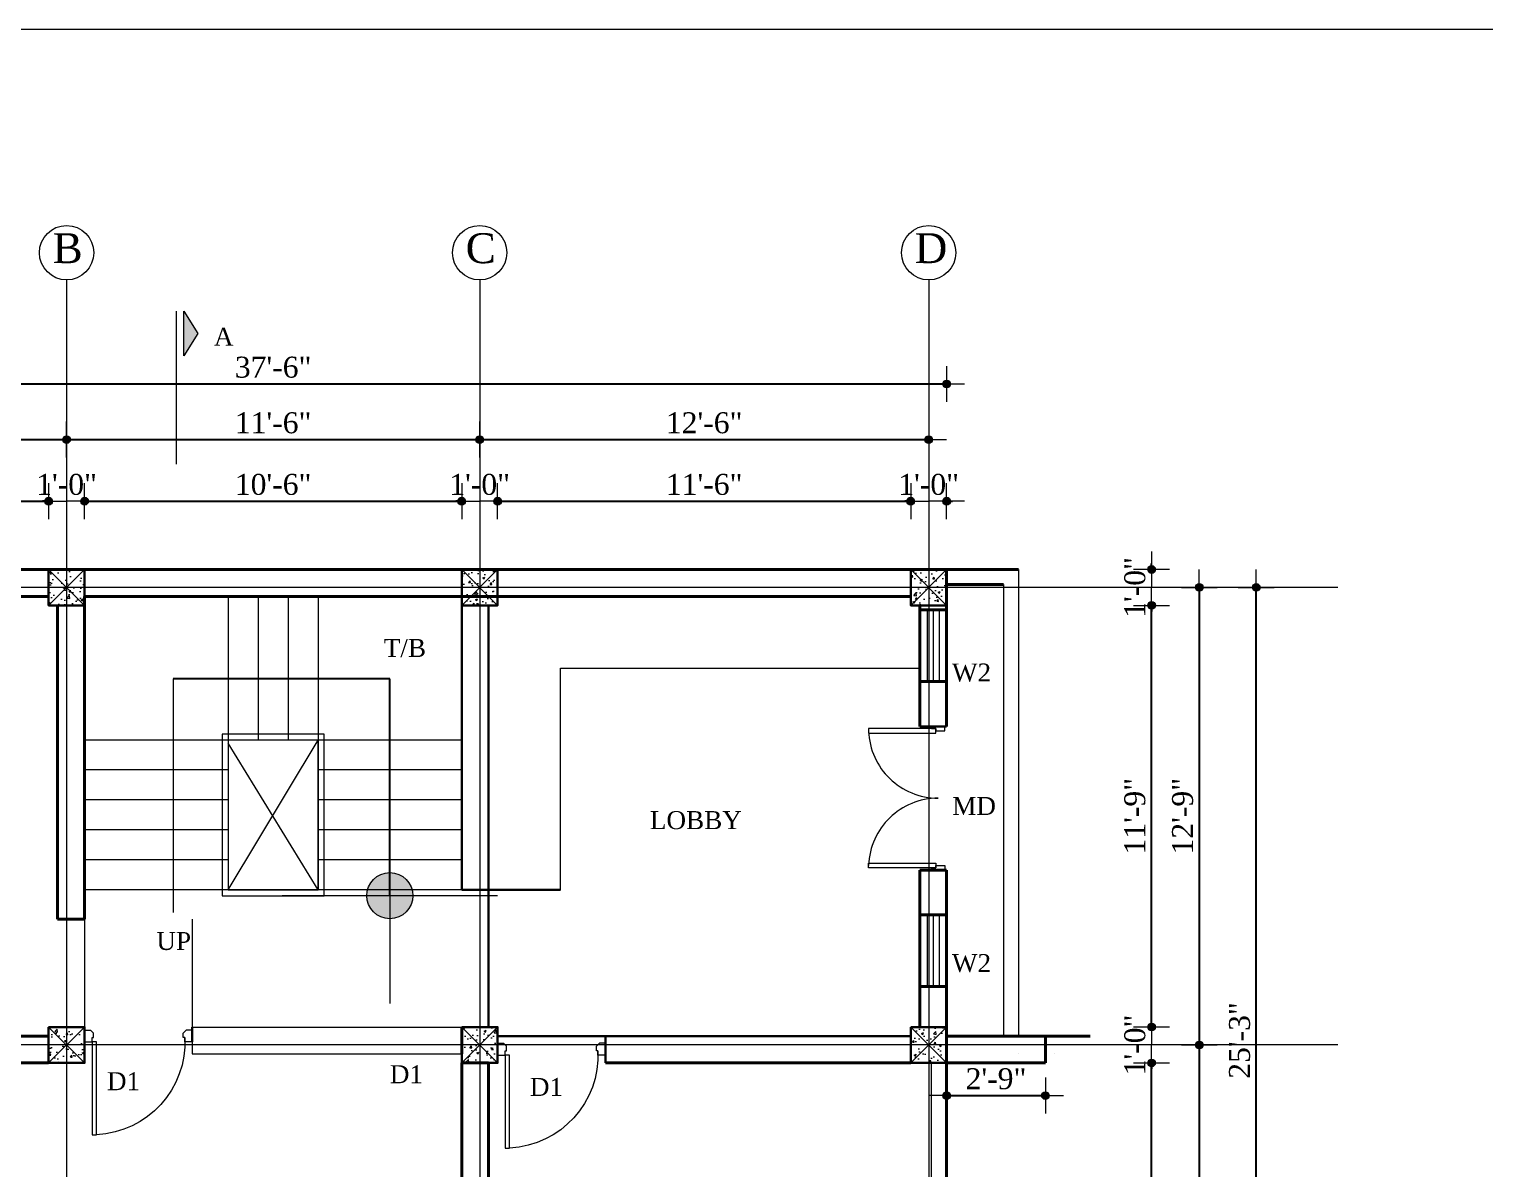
# Model space of a CAD drawing. Header units: feet. Extents: x 28652 to 66086, y -6769 to -640.
# Drawn here: x 63826.3 to 64312.7, y -1071.7 to -690.9 of the extents above; entities that cross this region are included whole.
import ezdxf

# ---------------------------------------------------------------- set-up
doc = ezdxf.new("R2010")
doc.units = ezdxf.units.FT
doc.header["$LTSCALE"] = 50
doc.header["$MEASUREMENT"] = 0
doc.header["$PDMODE"] = 34
doc.linetypes.add('PROYECCION', pattern=[19.05, 12.7, -6.35])
for name, color, linetype, lineweight in [('DIMENSION', 142, 'Continuous', 13), ('SES- Door&Window', 21, 'Continuous', 15), ('SES-DIMENSION', 142, 'Continuous', 13), ('SES-Elevation', 4, 'Continuous', 15), ('SES-Furniture', 45, 'Continuous', 5), ('SES-HACTH', 8, 'Continuous', 13), ('SES-Leader', 2, 'Continuous', 15), ('SES-REBARS', 1, 'Continuous', 40), ('SES-Set Back Line', 2, 'Continuous', 15), ('SES-Staircase', 134, 'Continuous', 13), ('SES-TEXT', 3, 'Continuous', 20), ('SES-Wall Plan', 6, 'Continuous', 30)]:
    doc.layers.add(name, color=color, linetype=linetype, lineweight=lineweight)
doc.styles.add('7 INCH', font='times.ttf', dxfattribs={"height": 7})
doc.styles.add('SES-ARAIL', font='times.ttf', dxfattribs={"height": 6})
doc.linetypes.add('ZIGZAG', pattern='A,0.0001,-0.2,[131,ltypeshp.shx,S=0.2,R=0,X=-0.2,Y=0],-0.4,[131,ltypeshp.shx,S=0.2,R=180,X=0.2,Y=0],-0.2', length=0.8001)
doc.dimstyles.new('7 INCH', dxfattribs={"dimscale": 0, "dimtxt": 7, "dimasz": 1, "dimexe": 2, "dimexo": 9, "dimgap": 2, "dimtad": 1, "dimdec": 0, "dimzin": 3, "dimdsep": 46, "dimlunit": 4, "dimtxsty": '7 INCH', "dimblk": 'DIM', "dimcen": 3, "dimdle": 3, "dimse1": 1, "dimse2": 1, "dimclrd": 256, "dimclre": 256, "dimclrt": 7, "dimadec": 1, "dimazin": 2, "dimtfac": 1, "dimtdec": 0, "dimtix": 1, "dimtofl": 0, "dimtmove": 2, "dimatfit": 3, "dimldrblk": 'DIM', "dimfxl": 2, "dimfrac": 2, "dimtolj": 2, "dimtzin": 0, "dimarcsym": 0})

# ---------------------------------------------------------------- blocks, each defined once
blk = doc.blocks.new('c11')
at = {"layer": 'SES-HACTH', "linetype": 'ByBlock'}
h = blk.add_hatch(dxfattribs=at)
h.set_pattern_fill('AR-CONC', color=256)
h.set_pattern_definition([(50, (-20422.33, 19414.4167), (7.1726018, -0.6275213), [0.75, -8.25]), (355, (-20422.33, 19414.417), (-1.3875133, 7.5219213), [0.6, -6.6]), (100.451444, (-20421.732, 19414.3644), (5.7850885, 6.8943999), [0.637402, -7.0114211]), (46.1842, (-20422.33, 19416.417), (10.6724133, -1.6551928), [1.125, -12.375]), (96.635635, (-20421.441, 19416.279), (9.3466195, 9.741186), [0.9561034, -10.5171376]), (351.184164, (-20422.33, 19416.417), (9.3466195, 9.741186), [0.9, -9.9]), (21, (-20421.33, 19415.9167), (5.9690705, -4.0261889), [0.75, -8.25]), (326, (-20421.33, 19415.917), (2.4331533, 7.2515005), [0.6, -6.6]), (71.451445, (-20420.8325, 19415.581), (8.4022238, 3.2253115), [0.6374019, -7.0114211]), (37.5, (-20422.33, 19414.4167), (0.12159855, 3.32893854), [0, -6.52, 0, -6.7, 0, -6.625]), (7.5, (-20422.33, 19414.4167), (2.63069537, 3.9441171), [0, -3.82, 0, -6.37, 0, -2.525]), (327.5, (-20424.56, 19414.4167), (5.33822436, -0.22554872), [0, -2.5, 0, -7.8, 0, -10.35]), (317.5, (-20425.56, 19414.4167), (5.8318617, 1.0010498), [0, -3.25, 0, -5.18, 0, -7.35])])
h.paths.add_polyline_path([(-6, 6), (-6, -6), (6, -6), (6, 6)])
for p, q in [((-6, 6), (6, -6)), ((6, 6), (-6, -6))]:
    blk.add_line(p, q, dxfattribs=at)
at = {"layer": 'SES-Wall Plan', "linetype": 'ByBlock'}
blk.add_lwpolyline([(-6, 6), (6, 6), (6, -6), (-6, -6)], close=True, dxfattribs=at)
blk = doc.blocks.new('3ls')
at = {"layer": 'SES- Door&Window'}
for p, q in [((-36, -2.5), (-34, -2.5)), ((-34, -2.5), (-33, -3.5)), ((-33, -5), (-33, -3.5)), ((-2, -2.5), (-3, -3.5)), ((-3, -5), (-3, -3.5)), ((0, -2.5), (-2, -2.5)), ((-36, -6.5), (-33.5, -6.5)), ((-33.5, -6.5), (-33.5, -5)), ((-33.5, -5), (-33, -5)), ((-2.5, -5), (-3, -5)), ((-2.5, -6.5), (-2.5, -5)), ((0, -6.5), (-2.5, -6.5))]:
    blk.add_line(p, q, dxfattribs=at)
blk.add_lwpolyline([(-2.5, -6.5), (-2.5, -37.5), (-4, -37.5), (-4, -6.5)], close=True, dxfattribs=at)
blk.add_arc((-2.5, -6.5), 31.04, 177.2298, 267.2298, dxfattribs=at)
at = {"layer": 'SES-Wall Plan', "color": 6, "ltscale": 2}
for p, q in [((-36, -6.5), (-36, -1.5)), ((0, -6.5), (0, -1.5))]:
    blk.add_line(p, q, dxfattribs=at)
blk = doc.blocks.new('DIM')
at = {"layer": 'DIMENSION'}
h = blk.add_hatch(color=256, dxfattribs=at)
h.paths.add_polyline_path([(0, 1.284), (0, 0), (1.284, 0, 0.414214)])
h.paths.add_polyline_path([(1.284, 0), (0, 0), (0, -1.284, 0.414214)])
h.paths.add_polyline_path([(0, 0), (-1.284, 0, 0.414214), (0, -1.284)])
h.paths.add_polyline_path([(0, 1.284, 0.414214), (-1.284, 0), (0, 0)])
for p, q in [((0, 6), (0, -6)), ((-6, 0), (6, 0))]:
    blk.add_line(p, q, dxfattribs=at)
blk.add_circle((0, 0), 1.284, dxfattribs=at)
blk = doc.blocks.new('*D1690')
at = {"layer": 'Defpoints', "color": 0, "linetype": 'ByBlock', "transparency": 16777216}
for p in [(63832.85, -848.59), (63694.85, -871.41), (63832.85, -871.41)]:
    blk.add_point(p, dxfattribs=at)
at = {"layer": 'SES-DIMENSION', "linetype": 'ByBlock', "lineweight": -2, "transparency": 16777216}
blk.add_line((63695.85, -848.59), (63831.85, -848.59), dxfattribs=at)
at = {"layer": 'SES-DIMENSION', "linetype": 'ByBlock', "lineweight": -2, "transparency": 16777216, "rotation": 180}
blk.add_blockref('DIM', (63694.85, -848.59), dxfattribs=at)
at = {"layer": 'SES-DIMENSION', "linetype": 'ByBlock', "lineweight": -2, "transparency": 16777216}
blk.add_blockref('DIM', (63832.85, -848.59), dxfattribs=at)
at = {"layer": 'SES-DIMENSION', "color": 7, "linetype": 'ByBlock', "transparency": 16777216, "insert": (63763.85, -843.03), "char_height": 7, "attachment_point": 5, "style": '7 INCH'}
blk.add_mtext('\\A2;11\'-6"', dxfattribs=at)
blk = doc.blocks.new('*D1691')
at = {"layer": 'Defpoints', "color": 0, "linetype": 'ByBlock', "transparency": 16777216}
for p in [(63844.85, -848.59), (63832.85, -871.41), (63844.85, -871.41)]:
    blk.add_point(p, dxfattribs=at)
at = {"layer": 'SES-DIMENSION', "linetype": 'ByBlock', "lineweight": -2, "transparency": 16777216}
for p, q in [((63831.85, -848.59), (63830.85, -848.59)), ((63845.85, -848.59), (63846.85, -848.59))]:
    blk.add_line(p, q, dxfattribs=at)
blk.add_blockref('DIM', (63832.85, -848.59), dxfattribs=at)
at = {"layer": 'SES-DIMENSION', "linetype": 'ByBlock', "lineweight": -2, "transparency": 16777216, "rotation": 180}
blk.add_blockref('DIM', (63844.85, -848.59), dxfattribs=at)
at = {"layer": 'SES-DIMENSION', "color": 7, "linetype": 'ByBlock', "transparency": 16777216, "insert": (63838.85, -843.03), "char_height": 7, "attachment_point": 5, "style": '7 INCH'}
blk.add_mtext('\\A2;1\'-0"', dxfattribs=at)
blk = doc.blocks.new('*D1692')
at = {"layer": 'Defpoints', "color": 0, "linetype": 'ByBlock', "transparency": 16777216}
for p in [(63970.85, -848.59), (63844.85, -871.41), (63970.85, -871.41)]:
    blk.add_point(p, dxfattribs=at)
at = {"layer": 'SES-DIMENSION', "linetype": 'ByBlock', "lineweight": -2, "transparency": 16777216}
blk.add_line((63845.85, -848.59), (63969.85, -848.59), dxfattribs=at)
at = {"layer": 'SES-DIMENSION', "linetype": 'ByBlock', "lineweight": -2, "transparency": 16777216, "rotation": 180}
blk.add_blockref('DIM', (63844.85, -848.59), dxfattribs=at)
at = {"layer": 'SES-DIMENSION', "linetype": 'ByBlock', "lineweight": -2, "transparency": 16777216}
blk.add_blockref('DIM', (63970.85, -848.59), dxfattribs=at)
at = {"layer": 'SES-DIMENSION', "color": 7, "linetype": 'ByBlock', "transparency": 16777216, "insert": (63907.85, -843.03), "char_height": 7, "attachment_point": 5, "style": '7 INCH'}
blk.add_mtext('\\A2;10\'-6"', dxfattribs=at)
blk = doc.blocks.new('*D1693')
at = {"layer": 'Defpoints', "color": 0, "linetype": 'ByBlock', "transparency": 16777216}
for p in [(63982.85, -848.59), (63970.85, -871.41), (63982.85, -871.41)]:
    blk.add_point(p, dxfattribs=at)
at = {"layer": 'SES-DIMENSION', "linetype": 'ByBlock', "lineweight": -2, "transparency": 16777216}
for p, q in [((63969.85, -848.59), (63968.85, -848.59)), ((63983.85, -848.59), (63984.85, -848.59))]:
    blk.add_line(p, q, dxfattribs=at)
blk.add_blockref('DIM', (63970.85, -848.59), dxfattribs=at)
at = {"layer": 'SES-DIMENSION', "linetype": 'ByBlock', "lineweight": -2, "transparency": 16777216, "rotation": 180}
blk.add_blockref('DIM', (63982.85, -848.59), dxfattribs=at)
at = {"layer": 'SES-DIMENSION', "color": 7, "linetype": 'ByBlock', "transparency": 16777216, "insert": (63976.85, -843.03), "char_height": 7, "attachment_point": 5, "style": '7 INCH'}
blk.add_mtext('\\A2;1\'-0"', dxfattribs=at)
blk = doc.blocks.new('*D1694')
at = {"layer": 'Defpoints', "color": 0, "linetype": 'ByBlock', "transparency": 16777216}
for p in [(64120.85, -848.59), (63982.85, -871.41), (64120.85, -871.41)]:
    blk.add_point(p, dxfattribs=at)
at = {"layer": 'SES-DIMENSION', "linetype": 'ByBlock', "lineweight": -2, "transparency": 16777216}
blk.add_line((63983.85, -848.59), (64119.85, -848.59), dxfattribs=at)
at = {"layer": 'SES-DIMENSION', "linetype": 'ByBlock', "lineweight": -2, "transparency": 16777216, "rotation": 180}
blk.add_blockref('DIM', (63982.85, -848.59), dxfattribs=at)
at = {"layer": 'SES-DIMENSION', "linetype": 'ByBlock', "lineweight": -2, "transparency": 16777216}
blk.add_blockref('DIM', (64120.85, -848.59), dxfattribs=at)
at = {"layer": 'SES-DIMENSION', "color": 7, "linetype": 'ByBlock', "transparency": 16777216, "insert": (64051.85, -843.03), "char_height": 7, "attachment_point": 5, "style": '7 INCH'}
blk.add_mtext('\\A2;11\'-6"', dxfattribs=at)
blk = doc.blocks.new('*D1695')
at = {"layer": 'Defpoints', "color": 0, "linetype": 'ByBlock', "transparency": 16777216}
for p in [(64132.85, -848.59), (64120.85, -871.41), (64132.85, -871.41)]:
    blk.add_point(p, dxfattribs=at)
at = {"layer": 'SES-DIMENSION', "linetype": 'ByBlock', "lineweight": -2, "transparency": 16777216}
for p, q in [((64119.85, -848.59), (64118.85, -848.59)), ((64133.85, -848.59), (64134.85, -848.59))]:
    blk.add_line(p, q, dxfattribs=at)
blk.add_blockref('DIM', (64120.85, -848.59), dxfattribs=at)
at = {"layer": 'SES-DIMENSION', "linetype": 'ByBlock', "lineweight": -2, "transparency": 16777216, "rotation": 180}
blk.add_blockref('DIM', (64132.85, -848.59), dxfattribs=at)
at = {"layer": 'SES-DIMENSION', "color": 7, "linetype": 'ByBlock', "transparency": 16777216, "insert": (64126.85, -843.03), "char_height": 7, "attachment_point": 5, "style": '7 INCH'}
blk.add_mtext('\\A2;1\'-0"', dxfattribs=at)
blk = doc.blocks.new('*D1696')
at = {"layer": 'Defpoints', "color": 0, "linetype": 'ByBlock', "transparency": 16777216}
for p in [(63838.85, -828), (63688.85, -871.41), (63838.85, -871.41)]:
    blk.add_point(p, dxfattribs=at)
at = {"layer": 'SES-DIMENSION', "linetype": 'ByBlock', "lineweight": -2, "transparency": 16777216}
blk.add_line((63689.85, -828), (63837.85, -828), dxfattribs=at)
at = {"layer": 'SES-DIMENSION', "linetype": 'ByBlock', "lineweight": -2, "transparency": 16777216, "rotation": 180}
blk.add_blockref('DIM', (63688.85, -828), dxfattribs=at)
at = {"layer": 'SES-DIMENSION', "linetype": 'ByBlock', "lineweight": -2, "transparency": 16777216}
blk.add_blockref('DIM', (63838.85, -828), dxfattribs=at)
at = {"layer": 'SES-DIMENSION', "color": 7, "linetype": 'ByBlock', "transparency": 16777216, "insert": (63763.85, -822.44), "char_height": 7, "attachment_point": 5, "style": '7 INCH'}
blk.add_mtext('\\A2;12\'-6"', dxfattribs=at)
blk = doc.blocks.new('*D1697')
at = {"layer": 'Defpoints', "color": 0, "linetype": 'ByBlock', "transparency": 16777216}
for p in [(63976.85, -828), (63838.85, -871.41), (63976.85, -871.41)]:
    blk.add_point(p, dxfattribs=at)
at = {"layer": 'SES-DIMENSION', "linetype": 'ByBlock', "lineweight": -2, "transparency": 16777216}
blk.add_line((63839.85, -828), (63975.85, -828), dxfattribs=at)
at = {"layer": 'SES-DIMENSION', "linetype": 'ByBlock', "lineweight": -2, "transparency": 16777216, "rotation": 180}
blk.add_blockref('DIM', (63838.85, -828), dxfattribs=at)
at = {"layer": 'SES-DIMENSION', "linetype": 'ByBlock', "lineweight": -2, "transparency": 16777216}
blk.add_blockref('DIM', (63976.85, -828), dxfattribs=at)
at = {"layer": 'SES-DIMENSION', "color": 7, "linetype": 'ByBlock', "transparency": 16777216, "insert": (63907.85, -822.44), "char_height": 7, "attachment_point": 5, "style": '7 INCH'}
blk.add_mtext('\\A2;11\'-6"', dxfattribs=at)
blk = doc.blocks.new('*D1698')
at = {"layer": 'Defpoints', "color": 0, "linetype": 'ByBlock', "transparency": 16777216}
for p in [(64126.85, -828), (63976.85, -871.41), (64126.85, -871.41)]:
    blk.add_point(p, dxfattribs=at)
at = {"layer": 'SES-DIMENSION', "linetype": 'ByBlock', "lineweight": -2, "transparency": 16777216}
blk.add_line((63977.85, -828), (64125.85, -828), dxfattribs=at)
at = {"layer": 'SES-DIMENSION', "linetype": 'ByBlock', "lineweight": -2, "transparency": 16777216, "rotation": 180}
blk.add_blockref('DIM', (63976.85, -828), dxfattribs=at)
at = {"layer": 'SES-DIMENSION', "linetype": 'ByBlock', "lineweight": -2, "transparency": 16777216}
blk.add_blockref('DIM', (64126.85, -828), dxfattribs=at)
at = {"layer": 'SES-DIMENSION', "color": 7, "linetype": 'ByBlock', "transparency": 16777216, "insert": (64051.85, -822.44), "char_height": 7, "attachment_point": 5, "style": '7 INCH'}
blk.add_mtext('\\A2;12\'-6"', dxfattribs=at)
blk = doc.blocks.new('*D1699')
at = {"layer": 'Defpoints', "color": 0, "linetype": 'ByBlock', "transparency": 16777216}
for p in [(64132.85, -809.43), (63682.85, -871.41), (64132.85, -871.41)]:
    blk.add_point(p, dxfattribs=at)
at = {"layer": 'SES-DIMENSION', "linetype": 'ByBlock', "lineweight": -2, "transparency": 16777216}
blk.add_line((63683.85, -809.43), (64131.85, -809.43), dxfattribs=at)
at = {"layer": 'SES-DIMENSION', "linetype": 'ByBlock', "lineweight": -2, "transparency": 16777216, "rotation": 180}
blk.add_blockref('DIM', (63682.85, -809.43), dxfattribs=at)
at = {"layer": 'SES-DIMENSION', "linetype": 'ByBlock', "lineweight": -2, "transparency": 16777216}
blk.add_blockref('DIM', (64132.85, -809.43), dxfattribs=at)
at = {"layer": 'SES-DIMENSION', "color": 7, "linetype": 'ByBlock', "transparency": 16777216, "insert": (63907.85, -803.86), "char_height": 7, "attachment_point": 5, "style": '7 INCH'}
blk.add_mtext('\\A2;37\'-6"', dxfattribs=at)
blk = doc.blocks.new('*D1701')
at = {"layer": 'Defpoints', "color": 0, "linetype": 'ByBlock', "transparency": 16777216}
for p in [(64132.85, -1036.3), (64201.31, -1036.3), (64132.85, -1174.19)]:
    blk.add_point(p, dxfattribs=at)
at = {"layer": 'SES-DIMENSION', "linetype": 'ByBlock', "lineweight": -2, "transparency": 16777216}
blk.add_line((64201.31, -1173.19), (64201.31, -1037.3), dxfattribs=at)
for p, rotation in [((64201.31, -1036.3), 90), ((64201.31, -1174.19), 270)]:
    blk.add_blockref('DIM', p, dxfattribs=dict(at, rotation=rotation))
at = {"layer": 'SES-DIMENSION', "color": 7, "linetype": 'ByBlock', "transparency": 16777216, "insert": (64195.75, -1105.24), "char_height": 7, "attachment_point": 5, "rotation": 90, "style": '7 INCH'}
blk.add_mtext('\\A2;11\'-6"', dxfattribs=at)
blk = doc.blocks.new('*D1702')
at = {"layer": 'Defpoints', "color": 0, "linetype": 'ByBlock', "transparency": 16777216}
for p in [(64132.85, -1024.3), (64201.31, -1024.3), (64132.85, -1036.3)]:
    blk.add_point(p, dxfattribs=at)
at = {"layer": 'SES-DIMENSION', "linetype": 'ByBlock', "lineweight": -2, "transparency": 16777216}
for p, q in [((64201.31, -1023.3), (64201.31, -1022.3)), ((64201.31, -1037.3), (64201.31, -1038.3))]:
    blk.add_line(p, q, dxfattribs=at)
for p, rotation in [((64201.31, -1024.3), 270), ((64201.31, -1036.3), 90)]:
    blk.add_blockref('DIM', p, dxfattribs=dict(at, rotation=rotation))
at = {"layer": 'SES-DIMENSION', "color": 7, "linetype": 'ByBlock', "transparency": 16777216, "insert": (64195.75, -1030.3), "char_height": 7, "attachment_point": 5, "rotation": 90, "style": '7 INCH'}
blk.add_mtext('\\A2;1\'-0"', dxfattribs=at)
blk = doc.blocks.new('*D1703')
at = {"layer": 'Defpoints', "color": 0, "linetype": 'ByBlock', "transparency": 16777216}
for p in [(64132.85, -883.41), (64201.31, -883.41), (64132.85, -1024.3)]:
    blk.add_point(p, dxfattribs=at)
at = {"layer": 'SES-DIMENSION', "linetype": 'ByBlock', "lineweight": -2, "transparency": 16777216}
blk.add_line((64201.31, -1023.3), (64201.31, -884.41), dxfattribs=at)
for p, rotation in [((64201.31, -883.41), 90), ((64201.31, -1024.3), 270)]:
    blk.add_blockref('DIM', p, dxfattribs=dict(at, rotation=rotation))
at = {"layer": 'SES-DIMENSION', "color": 7, "linetype": 'ByBlock', "transparency": 16777216, "insert": (64195.74, -953.85), "char_height": 7, "attachment_point": 5, "rotation": 90, "style": '7 INCH'}
blk.add_mtext('\\A2;11\'-9"', dxfattribs=at)
blk = doc.blocks.new('*D1704')
at = {"layer": 'Defpoints', "color": 0, "linetype": 'ByBlock', "transparency": 16777216}
for p in [(64132.85, -871.41), (64201.31, -871.41), (64132.85, -883.41)]:
    blk.add_point(p, dxfattribs=at)
at = {"layer": 'SES-DIMENSION', "linetype": 'ByBlock', "lineweight": -2, "transparency": 16777216}
for p, q in [((64201.31, -870.41), (64201.31, -869.41)), ((64201.31, -884.41), (64201.31, -885.41))]:
    blk.add_line(p, q, dxfattribs=at)
for p, rotation in [((64201.31, -871.41), 270), ((64201.31, -883.41), 90)]:
    blk.add_blockref('DIM', p, dxfattribs=dict(at, rotation=rotation))
at = {"layer": 'SES-DIMENSION', "color": 7, "linetype": 'ByBlock', "transparency": 16777216, "insert": (64195.75, -877.41), "char_height": 7, "attachment_point": 5, "rotation": 90, "style": '7 INCH'}
blk.add_mtext('\\A2;1\'-0"', dxfattribs=at)
blk = doc.blocks.new('*D1705')
at = {"layer": 'Defpoints', "color": 0, "linetype": 'ByBlock', "transparency": 16777216}
for p in [(64132.85, -877.41), (64132.85, -1030.3), (64217.27, -1030.3)]:
    blk.add_point(p, dxfattribs=at)
at = {"layer": 'SES-DIMENSION', "linetype": 'ByBlock', "lineweight": -2, "transparency": 16777216}
blk.add_line((64217.27, -878.41), (64217.27, -1029.3), dxfattribs=at)
for p, rotation in [((64217.27, -877.41), 90), ((64217.27, -1030.3), 270)]:
    blk.add_blockref('DIM', p, dxfattribs=dict(at, rotation=rotation))
at = {"layer": 'SES-DIMENSION', "color": 7, "linetype": 'ByBlock', "transparency": 16777216, "insert": (64211.7, -953.85), "char_height": 7, "attachment_point": 5, "rotation": 90, "style": '7 INCH'}
blk.add_mtext('\\A2;12\'-9"', dxfattribs=at)
blk = doc.blocks.new('*D1706')
at = {"layer": 'Defpoints', "color": 0, "linetype": 'ByBlock', "transparency": 16777216}
for p in [(64132.85, -1030.3), (64132.85, -1180.19), (64217.27, -1180.19)]:
    blk.add_point(p, dxfattribs=at)
at = {"layer": 'SES-DIMENSION', "linetype": 'ByBlock', "lineweight": -2, "transparency": 16777216}
blk.add_line((64217.27, -1031.3), (64217.27, -1179.19), dxfattribs=at)
for p, rotation in [((64217.27, -1030.3), 90), ((64217.27, -1180.19), 270)]:
    blk.add_blockref('DIM', p, dxfattribs=dict(at, rotation=rotation))
at = {"layer": 'SES-DIMENSION', "color": 7, "linetype": 'ByBlock', "transparency": 16777216, "insert": (64211.71, -1105.24), "char_height": 7, "attachment_point": 5, "rotation": 90, "style": '7 INCH'}
blk.add_mtext('\\A2;12\'-6"', dxfattribs=at)
blk = doc.blocks.new('*D1707')
at = {"layer": 'Defpoints', "color": 0, "linetype": 'ByBlock', "transparency": 16777216}
for p in [(64132.85, -877.41), (64236.29, -877.41), (64132.85, -1180.19)]:
    blk.add_point(p, dxfattribs=at)
at = {"layer": 'SES-DIMENSION', "linetype": 'ByBlock', "lineweight": -2, "transparency": 16777216}
blk.add_line((64236.29, -1179.19), (64236.29, -878.41), dxfattribs=at)
for p, rotation in [((64236.29, -877.41), 90), ((64236.29, -1180.19), 270)]:
    blk.add_blockref('DIM', p, dxfattribs=dict(at, rotation=rotation))
at = {"layer": 'SES-DIMENSION', "color": 7, "linetype": 'ByBlock', "transparency": 16777216, "insert": (64230.73, -1028.8), "char_height": 7, "attachment_point": 5, "rotation": 90, "style": '7 INCH'}
blk.add_mtext('\\A2;25\'-3"', dxfattribs=at)
blk = doc.blocks.new('PUERTA ABATIBLE SENCILLA-160')
at = {"layer": 'SES-Elevation'}
for p, q in [((-1.575, 0.025), (-1.575, 0.775)), ((-1.575, 0.775), (-1.525, 0.775)), ((-1.525, 0.775), (-1.525, 0.025)), ((-0.075, 0.775), (-0.075, 0.025)), ((-0.025, 0.775), (-0.075, 0.775)), ((-0.025, 0.025), (-0.025, 0.775)), ((-1.6, -0.075), (-1.6, 0.075)), ((-1.6, 0.075), (-1.575, 0.075)), ((-1.575, 0.075), (-1.575, 0.025)), ((-1.575, 0.025), (-1.55, 0.025)), ((-1.525, 0.025), (-1.575, 0.025)), ((-1.55, 0.025), (-1.55, -0.075)), ((-0.075, 0.025), (-0.025, 0.025)), ((-0.05, 0.025), (-0.05, -0.075)), ((-0.025, 0.025), (-0.05, 0.025)), ((0, 0.075), (-0.025, 0.075)), ((-0.025, 0.075), (-0.025, 0.025)), ((0, -0.075), (0, 0.075)), ((-1.55, -0.075), (-1.6, -0.075)), ((-0.05, -0.075), (0, -0.075))]:
    blk.add_line(p, q, dxfattribs=at)
at = {"layer": 'SES-Elevation', "color": 1, "linetype": 'PROYECCION'}
for centre, start, end in [((-1.575, 0), 0, 88.135), ((-0.025, 0), 91.865, 180)]:
    blk.add_arc(centre, 0.775, start, end, dxfattribs=at)
blk = doc.blocks.new('*D1708')
at = {"layer": 'Defpoints', "color": 0, "linetype": 'ByBlock', "transparency": 16777216}
for p in [(64165.85, -1033.3), (64132.85, -1036.3), (64165.85, -1047.2)]:
    blk.add_point(p, dxfattribs=at)
at = {"layer": 'SES-DIMENSION', "linetype": 'ByBlock', "lineweight": -2, "transparency": 16777216}
blk.add_line((64133.85, -1047.2), (64164.85, -1047.2), dxfattribs=at)
at = {"layer": 'SES-DIMENSION', "linetype": 'ByBlock', "lineweight": -2, "transparency": 16777216, "rotation": 180}
blk.add_blockref('DIM', (64132.85, -1047.2), dxfattribs=at)
at = {"layer": 'SES-DIMENSION', "linetype": 'ByBlock', "lineweight": -2, "transparency": 16777216}
blk.add_blockref('DIM', (64165.85, -1047.2), dxfattribs=at)
at = {"layer": 'SES-DIMENSION', "color": 7, "linetype": 'ByBlock', "transparency": 16777216, "insert": (64149.35, -1041.62), "char_height": 7, "attachment_point": 5, "style": '7 INCH'}
blk.add_mtext('\\A2;2\'-9"', dxfattribs=at)
blk = doc.blocks.new('sdfhdfgb')
at = {"layer": 'SES-DIMENSION'}
blk.add_line((7509.31, -24772.66), (10873.31, -24772.66), dxfattribs=at)

msp = doc.modelspace()

# ---------------------------------------------------------------- hatches: boundary and pattern name
at = {"layer": 'SES-TEXT'}
msp.add_hatch(color=256, dxfattribs=at).paths.add_polyline_path([(63878.04, -785.05), (63878.04, -800.06), (63882.66, -792.56)])

# ---------------------------------------------------------------- linework, layer by layer
at = {"layer": 'SES- Door&Window', "linetype": 'ZIGZAG', "ltscale": 0.25}
msp.add_line((64127.75, -1174.19), (64127.75, -1036.3), dxfattribs=at)
at = {"layer": 'SES- Door&Window', "linetype": 'ByBlock'}
for points in [[(64126.35, -884.92), (64126.35, -908.86)], [(64128.35, -884.92), (64128.35, -908.86)], [(64130.35, -884.92), (64130.35, -908.86)], [(64126.35, -986.84), (64126.35, -1010.79)], [(64128.35, -986.84), (64128.35, -1010.79)], [(64130.35, -986.84), (64130.35, -1010.79)]]:
    msp.add_lwpolyline(points, dxfattribs=at)
at = {"layer": 'SES-DIMENSION', "ltscale": 10}
msp.add_line((63875.51, -785.15), (63875.51, -836.24), dxfattribs=at)
at = {"layer": 'SES-DIMENSION', "linetype": 'ByBlock'}
for p, q in [((63844.85, -988.3), (63844.85, -1024.3)), ((63880.85, -988.3), (63880.85, -1033.3))]:
    msp.add_line(p, q, dxfattribs=at)
at = {"layer": 'SES-DIMENSION'}
for p, q in [((63880.85, -1024.3), (63970.85, -1024.3)), ((63880.85, -1033.3), (63970.85, -1033.3))]:
    msp.add_line(p, q, dxfattribs=at)
at = {"layer": 'SES-DIMENSION', "linetype": 'ByBlock'}
msp.add_lwpolyline([(63874.5, -907.92), (63874.5, -986.06)], dxfattribs=at)
at = {"layer": 'SES-DIMENSION'}
for centre in [(63838.85, -765.56), (63976.85, -765.56), (64126.85, -765.56)]:
    msp.add_circle(centre, 9.09, dxfattribs=at)
at = {"layer": 'SES-Furniture', "linetype": 'ByBlock'}
for points in [[(63979.85, -978.41), (64003.85, -978.41), (64003.85, -904.41)], [(64003.85, -904.41), (64123.85, -904.41)]]:
    msp.add_lwpolyline(points, dxfattribs=at)
at = {"layer": 'SES-REBARS', "color": 6, "linetype": 'ByBlock'}
for p, q in [((64132.85, -923.85), (64132.85, -871.41)), ((64132.85, -871.41), (64156.84, -871.41)), ((64132.85, -876.41), (64151.82, -876.41)), ((63835.85, -988.3), (63835.85, -883.41)), ((63844.85, -988.3), (63844.85, -880.41)), ((64123.85, -923.85), (64123.85, -883.41)), ((64132.85, -884.92), (64123.85, -884.92)), ((64132.85, -908.86), (64123.85, -908.86)), ((64123.85, -1024.3), (64123.85, -971.85)), ((64123.85, -971.85), (64132.85, -971.85)), ((64132.85, -1186.19), (64132.85, -971.85)), ((64132.85, -986.84), (64123.85, -986.84)), ((63835.85, -988.3), (63844.85, -988.3)), ((64132.85, -1010.79), (64123.85, -1010.79)), ((63970.85, -1033.3), (63970.85, -1024.3)), ((63832.85, -1027.3), (63694.85, -1027.3)), ((64132.85, -1027.3), (64180.85, -1027.3)), ((64165.85, -1027.3), (64165.85, -1036.3)), ((64156.85, -1033.3), (64156.85, -1033.3)), ((64168.85, -1033.3), (64168.85, -1033.3)), ((63832.85, -1036.3), (63694.85, -1036.3)), ((63970.85, -1177.19), (63970.85, -1036.3)), ((63970.85, -1036.3), (63979.85, -1036.3)), ((63979.85, -1174.19), (63979.85, -1036.3)), ((64018.85, -1036.3), (64120.85, -1036.3)), ((64165.85, -1036.3), (64132.85, -1036.3))]:
    msp.add_line(p, q, dxfattribs=at)
for points in [[(64132.85, -871.41), (63682.85, -871.41)], [(63694.85, -880.41), (63832.85, -880.41)], [(63844.85, -880.41), (64120.85, -880.41)]]:
    msp.add_lwpolyline(points, dxfattribs=at)
at = {"layer": 'SES-Set Back Line'}
for p, q in [((63838.85, -774.66), (63838.85, -1309.94)), ((63976.85, -774.66), (63976.85, -1309.94)), ((64126.85, -774.66), (64126.85, -1309.94)), ((64263.52, -877.41), (63592.39, -877.41)), ((64263.52, -1030.3), (63592.39, -1030.3))]:
    msp.add_line(p, q, dxfattribs=at)
at = {"layer": 'SES-Staircase', "linetype": 'ByBlock'}
for p, q in [((64156.82, -871.41), (64156.85, -1027.3)), ((64151.82, -876.41), (64151.85, -1027.3)), ((63892.85, -880.41), (63892.85, -978.41)), ((63902.85, -880.41), (63902.85, -928.41)), ((63912.85, -880.41), (63912.85, -928.41)), ((63922.85, -880.41), (63922.85, -978.41)), ((63970.85, -928.41), (63844.85, -928.41)), ((63892.85, -978.41), (63922.85, -928.41)), ((63922.85, -978.41), (63892.85, -929.41)), ((63892.85, -938.41), (63844.85, -938.41)), ((63970.85, -938.41), (63922.85, -938.41)), ((63892.85, -948.41), (63844.85, -948.41)), ((63970.85, -948.41), (63922.85, -948.41)), ((63892.85, -958.41), (63844.85, -958.41)), ((63970.85, -958.41), (63922.85, -958.41)), ((63892.85, -968.41), (63844.85, -968.41)), ((63970.85, -968.41), (63922.85, -968.41)), ((63970.85, -978.41), (63844.85, -978.41))]:
    msp.add_line(p, q, dxfattribs=at)
for points in [[(63890.85, -980.41), (63924.85, -980.41), (63924.85, -926.41), (63890.85, -926.41)], [(63892.85, -978.41), (63922.85, -978.41), (63922.85, -928.41), (63892.85, -928.41)]]:
    msp.add_lwpolyline(points, close=True, dxfattribs=at)
msp.add_lwpolyline([(64165.85, -1027.3), (64180.85, -1027.3)], dxfattribs=at)
at = {"layer": 'SES-TEXT'}
msp.add_lwpolyline([(63878.04, -800.06), (63878.04, -785.05), (63882.66, -792.56), (63878.04, -800.06)], dxfattribs=at)
at = {"layer": 'SES-Wall Plan', "linetype": 'ByBlock'}
for p, q in [((63970.85, -883.41), (63970.85, -978.41)), ((63979.85, -883.41), (63979.85, -1024.3)), ((63970.85, -978.41), (64003.85, -978.41)), ((64120.85, -1027.3), (63982.85, -1027.3)), ((64018.85, -1027.3), (64018.85, -1036.3)), ((63844.85, -1036.3), (63835.85, -1036.3))]:
    msp.add_line(p, q, dxfattribs=at)
msp.add_lwpolyline([(64132.85, -923.85), (64123.85, -923.85)], dxfattribs=at)

# ---------------------------------------------------------------- block references
at = {"layer": 'SES-DIMENSION'}
msp.add_blockref('sdfhdfgb', (55212.85, 24081.81), dxfattribs=at)
at = {"layer": 'SES-Elevation', "xscale": 30.00000000000143, "yscale": 30.00000000000143, "zscale": 30.00000000000143, "rotation": 90}
msp.add_blockref('PUERTA ABATIBLE SENCILLA-160', (64130.04, -923.85), dxfattribs=at)
at = {"layer": 'SES-HACTH', "ltscale": 2, "xscale": -1}
for p in [(63844.85, -1022.8), (63982.85, -1027.23)]:
    msp.add_blockref('3ls', p, dxfattribs=at)
at = {"layer": 'SES-REBARS', "linetype": 'ByBlock'}
for p in [(63838.85, -877.41), (63976.85, -877.41), (64126.85, -877.41), (63838.85, -1030.3), (63976.85, -1030.3), (64126.85, -1030.3)]:
    msp.add_blockref('c11', p, dxfattribs=at)

# ---------------------------------------------------------------- texts
at = {"layer": 'SES-TEXT', "ltscale": 2, "style": 'SES-ARAIL'}
for s, height, p in [('B', 10, (63834.17, -769.05)), ('C', 10, (63972.17, -769.05)), ('D', 10, (64122.17, -769.05)), ('W2', 6, (64134.62, -908.84)), ('UP', 6, (63868.85, -998.55)), ('W2', 6, (64134.62, -1005.93))]:
    msp.add_text(s, height=height, dxfattribs=at).set_placement(p)
at = {"layer": 'SES-TEXT', "style": 'SES-ARAIL'}
msp.add_text('A', height=6, dxfattribs=at).set_placement((63888.07, -796.62))
at = {"layer": 'SES-TEXT', "char_height": 6, "style": 'SES-ARAIL'}
for s, insert, width, attachment_point in [('T/B', (63944.82, -900.73), 44.2055, 7), ('MD', (64134.72, -947.44), 106.1211, 1), ('LOBBY', (64033.72, -952.16), 106.1211, 1), ('D1', (63863.4, -1039.4), 44.2055, 3), ('D1', (63957.92, -1043.09), 44.2055, 9), ('D1', (64004.7, -1047.33), 44.2055, 9)]:
    msp.add_mtext(s, dxfattribs=dict(at, insert=insert, width=width, attachment_point=attachment_point))

# ---------------------------------------------------------------- dimensions: what is measured, and where the dimension line sits
at = {"layer": 'SES-DIMENSION', "linetype": 'ByBlock'}
for base, p1, p2, picture, middle in [((64132.85, -809.43), (63682.85, -871.41), (64132.85, -871.41), '*D1699', (63907.85, -803.86)), ((63838.85, -828), (63688.85, -871.41), (63838.85, -871.41), '*D1696', (63763.85, -822.44)), ((63976.85, -828), (63838.85, -871.41), (63976.85, -871.41), '*D1697', (63907.85, -822.44)), ((64126.85, -828), (63976.85, -871.41), (64126.85, -871.41), '*D1698', (64051.85, -822.44)), ((63832.85, -848.59), (63694.85, -871.41), (63832.85, -871.41), '*D1690', (63763.85, -843.03)), ((63844.85, -848.59), (63832.85, -871.41), (63844.85, -871.41), '*D1691', (63838.85, -843.03)), ((63970.85, -848.59), (63844.85, -871.41), (63970.85, -871.41), '*D1692', (63907.85, -843.03)), ((63982.85, -848.59), (63970.85, -871.41), (63982.85, -871.41), '*D1693', (63976.85, -843.03)), ((64120.85, -848.59), (63982.85, -871.41), (64120.85, -871.41), '*D1694', (64051.85, -843.03)), ((64132.85, -848.59), (64120.85, -871.41), (64132.85, -871.41), '*D1695', (64126.85, -843.03)), ((64165.85, -1047.2), (64132.85, -1036.3), (64165.85, -1033.3), '*D1708', (64149.35, -1041.62))]:
    dim = msp.add_linear_dim(base=base, p1=p1, p2=p2, dimstyle='7 INCH', override={"dimscale": 1}, dxfattribs=at)
    dim.commit()
    dim.dimension.update_dxf_attribs({"geometry": picture, "text_midpoint": middle})
for base, p1, p2, picture, middle in [((64201.31, -871.41), (64132.85, -883.41), (64132.85, -871.41), '*D1704', (64195.75, -877.41)), ((64217.27, -1030.3), (64132.85, -877.41), (64132.85, -1030.3), '*D1705', (64211.7, -953.85)), ((64236.29, -877.41), (64132.85, -1180.19), (64132.85, -877.41), '*D1707', (64230.73, -1028.8)), ((64201.31, -883.41), (64132.85, -1024.3), (64132.85, -883.41), '*D1703', (64195.74, -953.85)), ((64201.31, -1024.3), (64132.85, -1036.3), (64132.85, -1024.3), '*D1702', (64195.75, -1030.3)), ((64217.27, -1180.19), (64132.85, -1030.3), (64132.85, -1180.19), '*D1706', (64211.71, -1105.24)), ((64201.31, -1036.3), (64132.85, -1174.19), (64132.85, -1036.3), '*D1701', (64195.75, -1105.24))]:
    dim = msp.add_linear_dim(base=base, p1=p1, p2=p2, angle=90, dimstyle='7 INCH', override={"dimscale": 1}, dxfattribs=at)
    dim.commit()
    dim.dimension.update_dxf_attribs({"geometry": picture, "text_midpoint": middle})

# ---------------------------------------------------------------- leaders
at = {"layer": 'SES-Leader', "linetype": 'ByBlock'}
msp.add_leader([(63946.85, -980.41), (63946.85, -907.92), (63874.5, -907.92)], dimstyle='7 INCH', override={"dimscale": 1, "dimasz": 6, "dimtad": 0}, dxfattribs=at)

doc.saveas('drawing.dxf')
